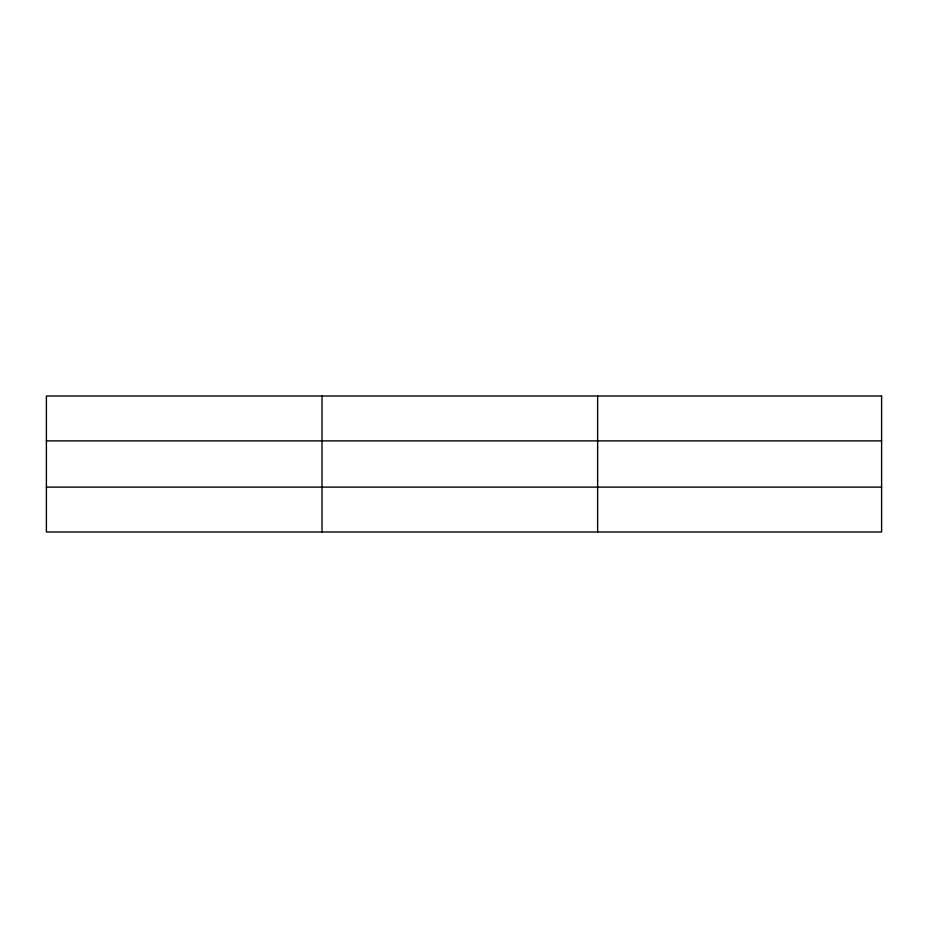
<?xml version="1.0" encoding="UTF-8"?>
<svg xmlns="http://www.w3.org/2000/svg" width="928" height="928" viewBox="0 0 928 928"><rect width="100%" height="100%" fill="white"/><g stroke="black" fill="none" stroke-linecap="round" stroke-linejoin="round"><path stroke-width="1.39" d="M322.016 531.988L322.016 396.012M597.632 531.988L597.632 396.012M46.4 440.881L881.6 440.881M46.4 487.119L881.6 487.119M881.6 396.012L881.6 531.988L46.4 531.988L46.4 396.012L881.6 396.012"/></g></svg>
